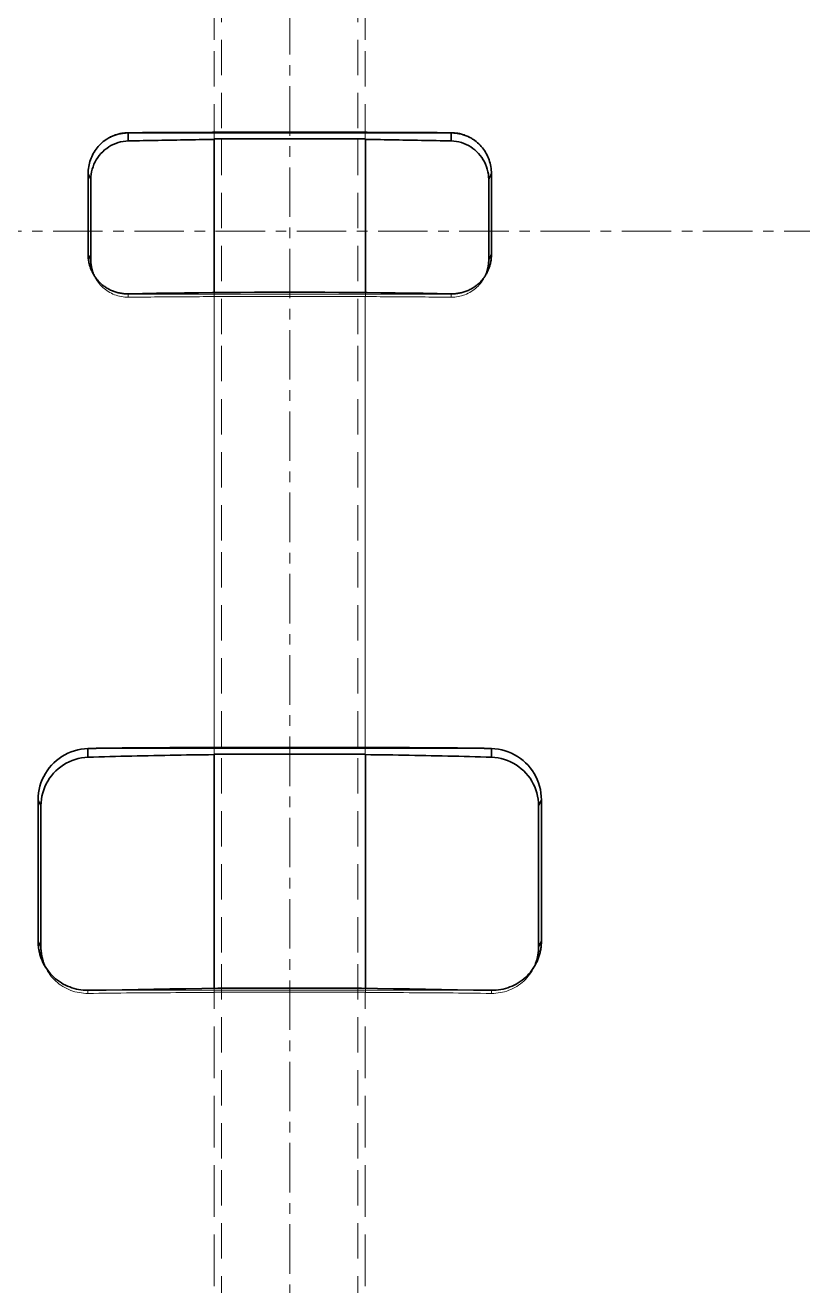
# Model space of a CAD drawing. Header units: millimetres. Extents: x 10 to 410, y 10 to 287.
# Drawn here: x 74.25 to 85.26, y 218.58 to 236.41 of the extents above; entities that cross this region are included whole.
import ezdxf

# ---------------------------------------------------------------- set-up
doc = ezdxf.new("R2010")
doc.units = ezdxf.units.MM
doc.linetypes.add('CENTER', pattern=[1.15, 0.7, -0.15, 0.15, -0.15])
doc.linetypes.add('DASHED', pattern=[0.75, 0.5, -0.25])
for name, color, linetype, lineweight in [('CENTER', 4, 'CENTER', 13), ('HIDDEN', 8, 'DASHED', 18), ('VISIBLE', 7, 'CONTINUOUS', 35)]:
    doc.layers.add(name, color=color, linetype=linetype, lineweight=lineweight)

msp = doc.modelspace()

# ---------------------------------------------------------------- linework, layer by layer
at = {"layer": 'CENTER'}
for p, q in [((78, 190), (78, 273)), ((16, 233.5), (140, 233.5))]:
    msp.add_line(p, q, dxfattribs=at)
at = {"layer": 'HIDDEN'}
for points in [[(76.931, 234.796), (76.931, 236.206), (76.931, 237.615), (76.931, 239.024), (76.931, 240.434), (76.931, 241.843), (76.931, 243.252), (76.931, 244.662), (76.931, 246.071), (76.931, 247.48), (76.931, 248.89), (76.931, 250.299), (76.931, 251.708), (76.931, 253.117), (76.931, 254.527), (76.931, 255.936), (76.931, 257.345), (76.931, 258.755), (76.931, 260.164), (76.931, 261.573), (76.931, 262.983), (76.931, 264.392), (76.931, 265.801), (76.931, 267.211)], [(79.068, 234.796), (79.068, 236.206), (79.068, 237.615), (79.068, 239.024), (79.068, 240.434), (79.068, 241.843), (79.068, 243.252), (79.068, 244.662), (79.068, 246.071), (79.068, 247.48), (79.068, 248.89), (79.068, 250.299), (79.068, 251.708), (79.068, 253.117), (79.068, 254.527), (79.068, 255.936), (79.068, 257.345), (79.068, 258.755), (79.068, 260.164), (79.068, 261.573), (79.068, 262.983), (79.068, 264.392), (79.068, 265.801), (79.068, 267.211)], [(77.035, 199.972), (77.035, 202.888), (77.035, 205.803), (77.035, 208.718), (77.035, 211.633), (77.035, 214.549), (77.035, 217.464), (77.035, 220.379), (77.035, 223.295), (77.035, 226.21), (77.035, 229.125), (77.035, 232.041), (77.035, 234.956), (77.035, 237.871), (77.035, 240.787), (77.035, 243.702), (77.035, 246.617), (77.035, 249.532), (77.035, 252.448), (77.035, 255.363), (77.035, 258.278), (77.035, 261.194), (77.035, 264.109), (77.035, 267.024)], [(78.964, 199.972), (78.964, 202.888), (78.964, 205.803), (78.964, 208.718), (78.964, 211.633), (78.964, 214.549), (78.964, 217.464), (78.964, 220.379), (78.964, 223.295), (78.964, 226.21), (78.964, 229.125), (78.964, 232.041), (78.964, 234.956), (78.964, 237.871), (78.964, 240.787), (78.964, 243.702), (78.964, 246.617), (78.964, 249.532), (78.964, 252.448), (78.964, 255.363), (78.964, 258.278), (78.964, 261.194), (78.964, 264.109), (78.964, 267.024)], [(76.931, 234.796), (76.931, 234.797), (76.931, 234.797), (76.931, 234.797), (76.93, 234.798), (76.93, 234.798), (76.93, 234.798), (76.93, 234.799), (76.93, 234.799), (76.93, 234.8), (76.93, 234.8), (76.929, 234.8), (76.929, 234.801), (76.929, 234.801), (76.929, 234.801), (76.929, 234.802), (76.929, 234.802), (76.929, 234.803), (76.928, 234.803), (76.928, 234.803), (76.928, 234.804), (76.928, 234.804), (76.928, 234.804), (76.928, 234.805)], [(76.931, 234.796), (76.931, 234.796), (76.931, 234.796), (76.931, 234.796), (76.93, 234.796), (76.93, 234.796), (76.93, 234.796), (76.93, 234.796), (76.93, 234.796), (76.93, 234.796), (76.93, 234.796), (76.929, 234.796), (76.929, 234.796), (76.929, 234.796), (76.929, 234.796), (76.929, 234.796), (76.929, 234.796), (76.929, 234.796), (76.928, 234.796), (76.928, 234.796), (76.928, 234.796), (76.928, 234.796), (76.928, 234.796), (76.928, 234.796)], [(79.071, 234.805), (79.071, 234.804), (79.071, 234.804), (79.071, 234.804), (79.07, 234.803), (79.07, 234.803), (79.07, 234.803), (79.07, 234.802), (79.07, 234.802), (79.07, 234.801), (79.07, 234.801), (79.069, 234.801), (79.069, 234.8), (79.069, 234.8), (79.069, 234.8), (79.069, 234.799), (79.069, 234.799), (79.069, 234.798), (79.068, 234.798), (79.068, 234.798), (79.068, 234.797), (79.068, 234.797), (79.068, 234.797), (79.068, 234.796)], [(79.071, 234.796), (79.071, 234.796), (79.071, 234.796), (79.071, 234.796), (79.07, 234.796), (79.07, 234.796), (79.07, 234.796), (79.07, 234.796), (79.07, 234.796), (79.07, 234.796), (79.07, 234.796), (79.069, 234.796), (79.069, 234.796), (79.069, 234.796), (79.069, 234.796), (79.069, 234.796), (79.069, 234.796), (79.069, 234.796), (79.068, 234.796), (79.068, 234.796), (79.068, 234.796), (79.068, 234.796), (79.068, 234.796), (79.068, 234.796)], [(75.245, 232.841), (75.244, 232.844), (75.242, 232.847), (75.241, 232.849), (75.239, 232.852), (75.238, 232.855), (75.236, 232.858), (75.235, 232.861), (75.233, 232.863), (75.232, 232.866), (75.23, 232.869), (75.229, 232.872), (75.227, 232.875), (75.226, 232.877), (75.224, 232.88), (75.223, 232.883), (75.221, 232.886), (75.22, 232.889), (75.218, 232.891), (75.217, 232.894), (75.215, 232.897), (75.214, 232.9), (75.212, 232.903), (75.211, 232.905)], [(80.754, 232.843), (80.756, 232.845), (80.757, 232.848), (80.759, 232.851), (80.76, 232.854), (80.762, 232.857), (80.763, 232.859), (80.765, 232.862), (80.766, 232.865), (80.768, 232.868), (80.769, 232.871), (80.771, 232.873), (80.772, 232.876), (80.774, 232.879), (80.775, 232.882), (80.777, 232.885), (80.778, 232.887), (80.78, 232.89), (80.781, 232.893), (80.783, 232.896), (80.784, 232.899), (80.786, 232.901), (80.787, 232.904), (80.789, 232.907)], [(75.229, 232.873), (75.23, 232.872), (75.231, 232.87), (75.231, 232.869), (75.232, 232.868), (75.233, 232.866), (75.233, 232.865), (75.234, 232.863), (75.235, 232.862), (75.235, 232.861), (75.236, 232.859), (75.237, 232.858), (75.237, 232.856), (75.238, 232.855), (75.239, 232.854), (75.239, 232.852), (75.24, 232.851), (75.241, 232.849), (75.242, 232.848), (75.242, 232.847), (75.243, 232.845), (75.244, 232.844), (75.244, 232.842), (75.245, 232.841)], [(75.245, 232.841), (75.257, 232.82), (75.271, 232.799), (75.285, 232.778), (75.3, 232.759), (75.316, 232.74), (75.333, 232.722), (75.351, 232.704), (75.37, 232.688), (75.389, 232.673), (75.409, 232.658), (75.43, 232.645), (75.452, 232.632), (75.473, 232.621), (75.496, 232.61), (75.519, 232.601), (75.542, 232.592), (75.566, 232.585), (75.59, 232.579), (75.614, 232.574), (75.639, 232.57), (75.664, 232.568), (75.688, 232.566), (75.713, 232.566)], [(80.285, 232.566), (80.31, 232.566), (80.335, 232.568), (80.36, 232.57), (80.385, 232.574), (80.409, 232.579), (80.433, 232.585), (80.457, 232.593), (80.48, 232.601), (80.503, 232.61), (80.526, 232.621), (80.548, 232.632), (80.569, 232.645), (80.59, 232.659), (80.61, 232.673), (80.63, 232.689), (80.648, 232.705), (80.666, 232.723), (80.683, 232.741), (80.699, 232.76), (80.715, 232.779), (80.729, 232.8), (80.742, 232.821), (80.754, 232.843)], [(80.754, 232.843), (80.755, 232.844), (80.756, 232.845), (80.756, 232.847), (80.757, 232.848), (80.758, 232.849), (80.759, 232.851), (80.759, 232.852), (80.76, 232.854), (80.761, 232.855), (80.761, 232.856), (80.762, 232.858), (80.763, 232.859), (80.764, 232.861), (80.764, 232.862), (80.765, 232.863), (80.766, 232.865), (80.766, 232.866), (80.767, 232.868), (80.768, 232.869), (80.768, 232.871), (80.769, 232.872), (80.769, 232.873), (80.77, 232.875)], [(75.399, 232.701), (75.411, 232.693), (75.423, 232.686), (75.436, 232.678), (75.449, 232.672), (75.462, 232.665), (75.475, 232.659), (75.488, 232.653), (75.501, 232.647), (75.515, 232.642), (75.528, 232.637), (75.542, 232.633), (75.556, 232.629), (75.57, 232.625), (75.584, 232.622), (75.598, 232.618), (75.612, 232.616), (75.627, 232.613), (75.641, 232.611), (75.655, 232.61), (75.67, 232.608), (75.684, 232.608), (75.699, 232.607), (75.713, 232.607)], [(75.713, 232.607), (75.713, 232.607), (75.713, 232.607), (75.713, 232.608), (75.713, 232.608), (75.713, 232.608), (75.713, 232.609), (75.713, 232.609), (75.713, 232.609), (75.713, 232.609), (75.713, 232.61), (75.713, 232.61), (75.713, 232.61), (75.713, 232.611), (75.713, 232.611), (75.713, 232.611), (75.713, 232.611), (75.713, 232.612), (75.713, 232.612), (75.713, 232.612), (75.713, 232.613), (75.713, 232.613), (75.713, 232.613), (75.713, 232.614)], [(75.713, 232.607), (75.912, 232.607), (76.111, 232.607), (76.309, 232.607), (76.508, 232.607), (76.707, 232.607), (76.906, 232.607), (77.105, 232.607), (77.303, 232.607), (77.502, 232.607), (77.701, 232.607), (77.9, 232.607), (78.099, 232.607), (78.297, 232.607), (78.496, 232.607), (78.695, 232.607), (78.894, 232.607), (79.093, 232.607), (79.291, 232.607), (79.49, 232.607), (79.689, 232.607), (79.888, 232.607), (80.087, 232.607), (80.285, 232.607)], [(75.713, 232.607), (75.713, 232.605), (75.713, 232.603), (75.713, 232.601), (75.713, 232.6), (75.713, 232.598), (75.713, 232.596), (75.713, 232.594), (75.713, 232.593), (75.713, 232.591), (75.713, 232.589), (75.713, 232.587), (75.713, 232.585), (75.713, 232.584), (75.713, 232.582), (75.713, 232.58), (75.713, 232.578), (75.713, 232.576), (75.713, 232.575), (75.713, 232.573), (75.713, 232.571), (75.713, 232.569), (75.713, 232.568), (75.713, 232.566)], [(75.713, 232.566), (75.766, 232.566), (75.819, 232.567), (75.872, 232.567), (75.925, 232.568), (75.978, 232.568), (76.031, 232.568), (76.084, 232.569), (76.137, 232.569), (76.19, 232.569), (76.243, 232.57), (76.296, 232.57), (76.349, 232.57), (76.402, 232.571), (76.454, 232.571), (76.507, 232.571), (76.56, 232.572), (76.613, 232.572), (76.666, 232.572), (76.719, 232.572), (76.772, 232.573), (76.825, 232.573), (76.878, 232.573), (76.931, 232.573)], [(76.928, 232.576), (76.928, 232.579), (76.928, 232.581), (76.928, 232.584), (76.928, 232.586), (76.928, 232.588), (76.928, 232.591), (76.928, 232.593), (76.928, 232.595), (76.928, 232.598), (76.928, 232.6), (76.928, 232.603), (76.928, 232.605), (76.928, 232.607), (76.928, 232.61), (76.928, 232.612), (76.928, 232.614), (76.928, 232.617), (76.928, 232.619), (76.928, 232.622), (76.928, 232.624), (76.928, 232.626), (76.928, 232.629), (76.928, 232.631)], [(76.928, 232.576), (76.928, 232.576), (76.928, 232.576), (76.928, 232.576), (76.928, 232.576), (76.928, 232.576), (76.929, 232.576), (76.929, 232.575), (76.929, 232.575), (76.929, 232.575), (76.929, 232.575), (76.929, 232.575), (76.929, 232.575), (76.93, 232.575), (76.93, 232.574), (76.93, 232.574), (76.93, 232.574), (76.93, 232.574), (76.93, 232.574), (76.93, 232.574), (76.931, 232.574), (76.931, 232.574), (76.931, 232.573), (76.931, 232.573)], [(79.071, 232.576), (78.978, 232.576), (78.885, 232.576), (78.791, 232.576), (78.698, 232.576), (78.605, 232.576), (78.512, 232.576), (78.419, 232.576), (78.325, 232.576), (78.232, 232.576), (78.139, 232.576), (78.046, 232.576), (77.953, 232.576), (77.86, 232.576), (77.766, 232.576), (77.673, 232.576), (77.58, 232.576), (77.487, 232.576), (77.394, 232.576), (77.3, 232.576), (77.207, 232.576), (77.114, 232.576), (77.021, 232.576), (76.928, 232.576)], [(76.931, 226.094), (76.931, 226.375), (76.931, 226.657), (76.931, 226.939), (76.931, 227.221), (76.931, 227.502), (76.931, 227.784), (76.931, 228.066), (76.931, 228.347), (76.931, 228.629), (76.931, 228.911), (76.931, 229.193), (76.931, 229.474), (76.931, 229.756), (76.931, 230.038), (76.931, 230.32), (76.931, 230.601), (76.931, 230.883), (76.931, 231.165), (76.931, 231.446), (76.931, 231.728), (76.931, 232.01), (76.931, 232.292), (76.931, 232.573)], [(79.068, 232.573), (79.068, 232.573), (79.068, 232.574), (79.068, 232.574), (79.068, 232.574), (79.068, 232.574), (79.069, 232.574), (79.069, 232.574), (79.069, 232.574), (79.069, 232.574), (79.069, 232.575), (79.069, 232.575), (79.069, 232.575), (79.07, 232.575), (79.07, 232.575), (79.07, 232.575), (79.07, 232.575), (79.07, 232.576), (79.07, 232.576), (79.07, 232.576), (79.071, 232.576), (79.071, 232.576), (79.071, 232.576), (79.071, 232.576)], [(79.068, 226.094), (79.068, 226.375), (79.068, 226.657), (79.068, 226.939), (79.068, 227.221), (79.068, 227.502), (79.068, 227.784), (79.068, 228.066), (79.068, 228.347), (79.068, 228.629), (79.068, 228.911), (79.068, 229.193), (79.068, 229.474), (79.068, 229.756), (79.068, 230.038), (79.068, 230.32), (79.068, 230.601), (79.068, 230.883), (79.068, 231.165), (79.068, 231.446), (79.068, 231.728), (79.068, 232.01), (79.068, 232.292), (79.068, 232.573)], [(79.068, 232.573), (79.121, 232.573), (79.174, 232.573), (79.227, 232.573), (79.28, 232.572), (79.332, 232.572), (79.385, 232.572), (79.438, 232.572), (79.491, 232.571), (79.544, 232.571), (79.597, 232.571), (79.65, 232.57), (79.703, 232.57), (79.756, 232.57), (79.809, 232.569), (79.862, 232.569), (79.915, 232.569), (79.968, 232.568), (80.021, 232.568), (80.074, 232.568), (80.127, 232.567), (80.18, 232.567), (80.233, 232.566), (80.285, 232.566)], [(79.071, 232.576), (79.071, 232.579), (79.071, 232.581), (79.071, 232.584), (79.071, 232.586), (79.071, 232.588), (79.071, 232.591), (79.071, 232.593), (79.071, 232.595), (79.071, 232.598), (79.071, 232.6), (79.071, 232.603), (79.071, 232.605), (79.071, 232.607), (79.071, 232.61), (79.071, 232.612), (79.071, 232.614), (79.071, 232.617), (79.071, 232.619), (79.071, 232.622), (79.071, 232.624), (79.071, 232.626), (79.071, 232.629), (79.071, 232.631)], [(80.285, 232.607), (80.3, 232.607), (80.314, 232.608), (80.329, 232.608), (80.343, 232.61), (80.358, 232.611), (80.372, 232.613), (80.386, 232.616), (80.4, 232.618), (80.415, 232.622), (80.429, 232.625), (80.443, 232.629), (80.456, 232.633), (80.47, 232.637), (80.484, 232.642), (80.497, 232.647), (80.511, 232.653), (80.524, 232.659), (80.537, 232.665), (80.55, 232.672), (80.563, 232.678), (80.575, 232.686), (80.588, 232.693), (80.6, 232.701)], [(80.285, 232.607), (80.285, 232.607), (80.285, 232.607), (80.285, 232.608), (80.285, 232.608), (80.285, 232.608), (80.285, 232.609), (80.285, 232.609), (80.285, 232.609), (80.285, 232.609), (80.285, 232.61), (80.285, 232.61), (80.285, 232.61), (80.285, 232.611), (80.285, 232.611), (80.285, 232.611), (80.285, 232.611), (80.285, 232.612), (80.285, 232.612), (80.285, 232.612), (80.285, 232.613), (80.285, 232.613), (80.285, 232.613), (80.285, 232.614)], [(80.285, 232.607), (80.285, 232.605), (80.285, 232.603), (80.285, 232.601), (80.285, 232.6), (80.285, 232.598), (80.285, 232.596), (80.285, 232.594), (80.285, 232.593), (80.285, 232.591), (80.285, 232.589), (80.285, 232.587), (80.285, 232.585), (80.285, 232.584), (80.285, 232.582), (80.285, 232.58), (80.285, 232.578), (80.285, 232.577), (80.285, 232.575), (80.285, 232.573), (80.285, 232.571), (80.285, 232.569), (80.285, 232.568), (80.285, 232.566)], [(76.931, 226.094), (76.931, 226.094), (76.931, 226.094), (76.931, 226.095), (76.93, 226.095), (76.93, 226.096), (76.93, 226.096), (76.93, 226.096), (76.93, 226.097), (76.93, 226.097), (76.93, 226.097), (76.929, 226.098), (76.929, 226.098), (76.929, 226.099), (76.929, 226.099), (76.929, 226.099), (76.929, 226.1), (76.929, 226.1), (76.928, 226.1), (76.928, 226.101), (76.928, 226.101), (76.928, 226.102), (76.928, 226.102), (76.928, 226.102)], [(76.931, 226.094), (76.931, 226.094), (76.931, 226.094), (76.931, 226.094), (76.93, 226.094), (76.93, 226.094), (76.93, 226.094), (76.93, 226.094), (76.93, 226.094), (76.93, 226.094), (76.93, 226.094), (76.929, 226.094), (76.929, 226.094), (76.929, 226.094), (76.929, 226.094), (76.929, 226.094), (76.929, 226.094), (76.929, 226.094), (76.928, 226.094), (76.928, 226.094), (76.928, 226.094), (76.928, 226.094), (76.928, 226.094), (76.928, 226.094)], [(79.071, 226.102), (79.071, 226.102), (79.071, 226.102), (79.071, 226.101), (79.07, 226.101), (79.07, 226.1), (79.07, 226.1), (79.07, 226.1), (79.07, 226.099), (79.07, 226.099), (79.07, 226.099), (79.069, 226.098), (79.069, 226.098), (79.069, 226.097), (79.069, 226.097), (79.069, 226.097), (79.069, 226.096), (79.069, 226.096), (79.068, 226.096), (79.068, 226.095), (79.068, 226.095), (79.068, 226.094), (79.068, 226.094), (79.068, 226.094)], [(79.071, 226.094), (79.071, 226.094), (79.071, 226.094), (79.071, 226.094), (79.07, 226.094), (79.07, 226.094), (79.07, 226.094), (79.07, 226.094), (79.07, 226.094), (79.07, 226.094), (79.07, 226.094), (79.069, 226.094), (79.069, 226.094), (79.069, 226.094), (79.069, 226.094), (79.069, 226.094), (79.069, 226.094), (79.069, 226.094), (79.068, 226.094), (79.068, 226.094), (79.068, 226.094), (79.068, 226.094), (79.068, 226.094), (79.068, 226.094)], [(74.554, 223.06), (74.553, 223.063), (74.551, 223.066), (74.55, 223.069), (74.548, 223.072), (74.547, 223.075), (74.545, 223.078), (74.543, 223.081), (74.542, 223.083), (74.54, 223.086), (74.539, 223.089), (74.537, 223.092), (74.536, 223.095), (74.534, 223.098), (74.533, 223.101), (74.531, 223.104), (74.529, 223.107), (74.528, 223.109), (74.526, 223.112), (74.525, 223.115), (74.523, 223.118), (74.522, 223.121), (74.52, 223.124), (74.519, 223.127)], [(74.538, 223.094), (74.538, 223.092), (74.539, 223.091), (74.54, 223.089), (74.54, 223.088), (74.541, 223.086), (74.542, 223.085), (74.543, 223.083), (74.543, 223.082), (74.544, 223.08), (74.545, 223.079), (74.545, 223.078), (74.546, 223.076), (74.547, 223.075), (74.548, 223.073), (74.548, 223.072), (74.549, 223.07), (74.55, 223.069), (74.55, 223.068), (74.551, 223.066), (74.552, 223.065), (74.553, 223.063), (74.553, 223.062), (74.554, 223.06)], [(81.445, 223.062), (81.447, 223.065), (81.449, 223.068), (81.45, 223.071), (81.452, 223.074), (81.453, 223.077), (81.455, 223.08), (81.456, 223.082), (81.458, 223.085), (81.459, 223.088), (81.461, 223.091), (81.462, 223.094), (81.464, 223.097), (81.465, 223.1), (81.467, 223.103), (81.469, 223.105), (81.47, 223.108), (81.472, 223.111), (81.473, 223.114), (81.475, 223.117), (81.476, 223.12), (81.478, 223.123), (81.479, 223.126), (81.481, 223.129)], [(81.445, 223.062), (81.446, 223.064), (81.447, 223.065), (81.448, 223.066), (81.448, 223.068), (81.449, 223.069), (81.45, 223.071), (81.451, 223.072), (81.451, 223.074), (81.452, 223.075), (81.453, 223.077), (81.454, 223.078), (81.454, 223.079), (81.455, 223.081), (81.456, 223.082), (81.456, 223.084), (81.457, 223.085), (81.458, 223.087), (81.459, 223.088), (81.459, 223.09), (81.46, 223.091), (81.461, 223.092), (81.461, 223.094), (81.462, 223.095)], [(74.554, 223.06), (74.57, 223.033), (74.586, 223.007), (74.604, 222.982), (74.623, 222.957), (74.643, 222.933), (74.665, 222.911), (74.687, 222.889), (74.711, 222.869), (74.735, 222.849), (74.76, 222.831), (74.786, 222.814), (74.813, 222.799), (74.841, 222.784), (74.869, 222.771), (74.898, 222.759), (74.927, 222.749), (74.957, 222.74), (74.987, 222.733), (75.018, 222.727), (75.049, 222.722), (75.08, 222.719), (75.111, 222.717), (75.142, 222.716)], [(80.857, 222.716), (80.888, 222.717), (80.919, 222.719), (80.95, 222.722), (80.981, 222.727), (81.012, 222.733), (81.042, 222.74), (81.072, 222.749), (81.101, 222.76), (81.13, 222.772), (81.159, 222.785), (81.186, 222.799), (81.213, 222.815), (81.239, 222.832), (81.265, 222.85), (81.289, 222.87), (81.313, 222.89), (81.335, 222.912), (81.356, 222.935), (81.377, 222.958), (81.396, 222.983), (81.414, 223.009), (81.43, 223.035), (81.445, 223.062)], [(75.142, 222.761), (75.142, 222.759), (75.142, 222.757), (75.142, 222.755), (75.142, 222.753), (75.142, 222.751), (75.142, 222.749), (75.142, 222.747), (75.142, 222.745), (75.142, 222.743), (75.142, 222.741), (75.142, 222.74), (75.142, 222.738), (75.142, 222.736), (75.142, 222.734), (75.142, 222.732), (75.142, 222.73), (75.142, 222.728), (75.142, 222.726), (75.142, 222.724), (75.142, 222.722), (75.142, 222.72), (75.142, 222.718), (75.142, 222.716)], [(75.399, 222.763), (75.625, 222.763), (75.851, 222.763), (76.077, 222.763), (76.303, 222.763), (76.529, 222.763), (76.756, 222.763), (76.982, 222.763), (77.208, 222.763), (77.434, 222.763), (77.66, 222.763), (77.886, 222.763), (78.112, 222.763), (78.338, 222.763), (78.565, 222.763), (78.791, 222.763), (79.017, 222.763), (79.243, 222.763), (79.469, 222.763), (79.695, 222.763), (79.921, 222.763), (80.148, 222.763), (80.374, 222.763), (80.6, 222.763)], [(76.928, 222.733), (76.928, 222.735), (76.928, 222.737), (76.928, 222.74), (76.928, 222.742), (76.928, 222.744), (76.928, 222.747), (76.928, 222.749), (76.928, 222.752), (76.928, 222.754), (76.928, 222.756), (76.928, 222.759), (76.928, 222.761), (76.928, 222.763), (76.928, 222.766), (76.928, 222.768), (76.928, 222.771), (76.928, 222.773), (76.928, 222.775), (76.928, 222.778), (76.928, 222.78), (76.928, 222.783), (76.928, 222.785), (76.928, 222.787)], [(79.071, 222.733), (79.071, 222.735), (79.071, 222.737), (79.071, 222.74), (79.071, 222.742), (79.071, 222.744), (79.071, 222.747), (79.071, 222.749), (79.071, 222.752), (79.071, 222.754), (79.071, 222.756), (79.071, 222.759), (79.071, 222.761), (79.071, 222.763), (79.071, 222.766), (79.071, 222.768), (79.071, 222.771), (79.071, 222.773), (79.071, 222.775), (79.071, 222.778), (79.071, 222.78), (79.071, 222.783), (79.071, 222.785), (79.071, 222.787)], [(80.857, 222.761), (80.857, 222.759), (80.857, 222.757), (80.857, 222.755), (80.857, 222.753), (80.857, 222.751), (80.857, 222.749), (80.857, 222.747), (80.857, 222.745), (80.857, 222.743), (80.857, 222.742), (80.857, 222.74), (80.857, 222.738), (80.857, 222.736), (80.857, 222.734), (80.857, 222.732), (80.857, 222.73), (80.857, 222.728), (80.857, 222.726), (80.857, 222.724), (80.857, 222.722), (80.857, 222.72), (80.857, 222.718), (80.857, 222.716)], [(75.142, 222.716), (75.219, 222.717), (75.297, 222.718), (75.375, 222.719), (75.453, 222.72), (75.531, 222.72), (75.608, 222.721), (75.686, 222.722), (75.764, 222.722), (75.842, 222.723), (75.92, 222.724), (75.997, 222.724), (76.075, 222.725), (76.153, 222.725), (76.231, 222.726), (76.309, 222.726), (76.386, 222.727), (76.464, 222.727), (76.542, 222.728), (76.62, 222.728), (76.698, 222.728), (76.775, 222.729), (76.853, 222.729), (76.931, 222.729)], [(76.928, 222.733), (76.928, 222.732), (76.928, 222.732), (76.928, 222.732), (76.928, 222.732), (76.928, 222.732), (76.929, 222.732), (76.929, 222.732), (76.929, 222.731), (76.929, 222.731), (76.929, 222.731), (76.929, 222.731), (76.929, 222.731), (76.93, 222.731), (76.93, 222.731), (76.93, 222.731), (76.93, 222.73), (76.93, 222.73), (76.93, 222.73), (76.93, 222.73), (76.931, 222.73), (76.931, 222.73), (76.931, 222.73), (76.931, 222.729)], [(79.071, 222.733), (78.978, 222.733), (78.885, 222.733), (78.791, 222.733), (78.698, 222.733), (78.605, 222.733), (78.512, 222.733), (78.419, 222.733), (78.325, 222.733), (78.232, 222.733), (78.139, 222.733), (78.046, 222.733), (77.953, 222.733), (77.86, 222.733), (77.766, 222.733), (77.673, 222.733), (77.58, 222.733), (77.487, 222.733), (77.394, 222.733), (77.3, 222.733), (77.207, 222.733), (77.114, 222.733), (77.021, 222.733), (76.928, 222.733)], [(76.931, 200.159), (76.931, 201.14), (76.931, 202.121), (76.931, 203.103), (76.931, 204.084), (76.931, 205.065), (76.931, 206.047), (76.931, 207.028), (76.931, 208.009), (76.931, 208.991), (76.931, 209.972), (76.931, 210.953), (76.931, 211.935), (76.931, 212.916), (76.931, 213.897), (76.931, 214.879), (76.931, 215.86), (76.931, 216.841), (76.931, 217.823), (76.931, 218.804), (76.931, 219.785), (76.931, 220.767), (76.931, 221.748), (76.931, 222.729)], [(79.068, 222.729), (79.068, 222.73), (79.068, 222.73), (79.068, 222.73), (79.068, 222.73), (79.068, 222.73), (79.069, 222.73), (79.069, 222.73), (79.069, 222.731), (79.069, 222.731), (79.069, 222.731), (79.069, 222.731), (79.069, 222.731), (79.07, 222.731), (79.07, 222.731), (79.07, 222.731), (79.07, 222.732), (79.07, 222.732), (79.07, 222.732), (79.07, 222.732), (79.071, 222.732), (79.071, 222.732), (79.071, 222.732), (79.071, 222.733)], [(79.068, 222.729), (79.146, 222.729), (79.223, 222.729), (79.301, 222.728), (79.379, 222.728), (79.457, 222.728), (79.535, 222.727), (79.612, 222.727), (79.69, 222.726), (79.768, 222.726), (79.846, 222.725), (79.923, 222.725), (80.001, 222.724), (80.079, 222.724), (80.157, 222.723), (80.235, 222.722), (80.312, 222.722), (80.39, 222.721), (80.468, 222.72), (80.546, 222.72), (80.624, 222.719), (80.701, 222.718), (80.779, 222.717), (80.857, 222.716)], [(79.068, 200.159), (79.068, 201.14), (79.068, 202.121), (79.068, 203.103), (79.068, 204.084), (79.068, 205.065), (79.068, 206.047), (79.068, 207.028), (79.068, 208.009), (79.068, 208.991), (79.068, 209.972), (79.068, 210.953), (79.068, 211.935), (79.068, 212.916), (79.068, 213.897), (79.068, 214.879), (79.068, 215.86), (79.068, 216.841), (79.068, 217.823), (79.068, 218.804), (79.068, 219.785), (79.068, 220.767), (79.068, 221.748), (79.068, 222.729)]]:
    msp.add_lwpolyline(points, dxfattribs=at)
at = {"layer": 'VISIBLE'}
for points in [[(75.713, 234.892), (75.699, 234.892), (75.684, 234.891), (75.67, 234.89), (75.655, 234.888), (75.641, 234.887), (75.626, 234.885), (75.612, 234.882), (75.598, 234.879), (75.584, 234.876), (75.57, 234.872), (75.556, 234.869), (75.542, 234.864), (75.528, 234.86), (75.515, 234.855), (75.501, 234.849), (75.488, 234.844), (75.475, 234.838), (75.461, 234.832), (75.449, 234.825), (75.436, 234.818), (75.423, 234.811), (75.411, 234.803), (75.399, 234.795)], [(75.713, 234.889), (75.699, 234.889), (75.684, 234.889), (75.67, 234.888), (75.655, 234.886), (75.641, 234.885), (75.627, 234.883), (75.612, 234.88), (75.598, 234.878), (75.584, 234.875), (75.57, 234.871), (75.556, 234.867), (75.542, 234.863), (75.528, 234.859), (75.515, 234.854), (75.501, 234.849), (75.488, 234.843), (75.475, 234.837), (75.462, 234.831), (75.449, 234.825), (75.436, 234.818), (75.423, 234.811), (75.411, 234.803), (75.399, 234.795)], [(80.285, 234.892), (80.087, 234.893), (79.888, 234.894), (79.689, 234.896), (79.49, 234.896), (79.291, 234.897), (79.093, 234.898), (78.894, 234.899), (78.695, 234.899), (78.496, 234.899), (78.297, 234.9), (78.099, 234.9), (77.9, 234.9), (77.701, 234.9), (77.502, 234.899), (77.303, 234.899), (77.105, 234.899), (76.906, 234.898), (76.707, 234.897), (76.508, 234.896), (76.309, 234.895), (76.111, 234.894), (75.912, 234.893), (75.713, 234.892)], [(75.713, 234.889), (75.713, 234.89), (75.713, 234.89), (75.713, 234.89), (75.713, 234.89), (75.713, 234.89), (75.713, 234.89), (75.713, 234.89), (75.713, 234.89), (75.713, 234.89), (75.713, 234.89), (75.713, 234.891), (75.713, 234.891), (75.713, 234.891), (75.713, 234.891), (75.713, 234.891), (75.713, 234.891), (75.713, 234.891), (75.713, 234.891), (75.713, 234.891), (75.713, 234.892), (75.713, 234.892), (75.713, 234.892), (75.713, 234.892)], [(75.713, 234.889), (75.912, 234.889), (76.111, 234.889), (76.309, 234.889), (76.508, 234.889), (76.707, 234.889), (76.906, 234.889), (77.105, 234.889), (77.303, 234.889), (77.502, 234.889), (77.701, 234.889), (77.9, 234.889), (78.099, 234.889), (78.297, 234.889), (78.496, 234.889), (78.695, 234.889), (78.894, 234.889), (79.093, 234.889), (79.291, 234.889), (79.49, 234.889), (79.689, 234.889), (79.888, 234.889), (80.087, 234.889), (80.285, 234.889)], [(75.713, 234.889), (75.713, 234.884), (75.713, 234.879), (75.713, 234.875), (75.713, 234.87), (75.713, 234.865), (75.713, 234.86), (75.713, 234.855), (75.713, 234.85), (75.713, 234.845), (75.713, 234.84), (75.713, 234.835), (75.713, 234.83), (75.713, 234.825), (75.713, 234.82), (75.713, 234.815), (75.713, 234.81), (75.713, 234.805), (75.713, 234.8), (75.713, 234.795), (75.713, 234.79), (75.713, 234.785), (75.713, 234.78), (75.713, 234.775)], [(80.6, 234.795), (80.588, 234.803), (80.575, 234.811), (80.563, 234.818), (80.55, 234.825), (80.537, 234.832), (80.524, 234.838), (80.511, 234.844), (80.497, 234.849), (80.484, 234.855), (80.47, 234.86), (80.457, 234.864), (80.443, 234.869), (80.429, 234.873), (80.415, 234.876), (80.401, 234.879), (80.386, 234.882), (80.372, 234.885), (80.358, 234.887), (80.343, 234.888), (80.329, 234.89), (80.314, 234.891), (80.3, 234.892), (80.285, 234.892)], [(80.285, 234.889), (80.285, 234.89), (80.285, 234.89), (80.285, 234.89), (80.285, 234.89), (80.285, 234.89), (80.285, 234.89), (80.285, 234.89), (80.285, 234.89), (80.285, 234.89), (80.285, 234.89), (80.285, 234.891), (80.285, 234.891), (80.285, 234.891), (80.285, 234.891), (80.285, 234.891), (80.285, 234.891), (80.285, 234.891), (80.285, 234.891), (80.285, 234.891), (80.285, 234.892), (80.285, 234.892), (80.285, 234.892), (80.285, 234.892)], [(80.6, 234.795), (80.588, 234.803), (80.575, 234.811), (80.563, 234.818), (80.55, 234.825), (80.537, 234.831), (80.524, 234.837), (80.511, 234.843), (80.497, 234.849), (80.484, 234.854), (80.47, 234.859), (80.456, 234.863), (80.443, 234.867), (80.429, 234.871), (80.415, 234.875), (80.4, 234.878), (80.386, 234.88), (80.372, 234.883), (80.358, 234.885), (80.343, 234.887), (80.329, 234.888), (80.314, 234.889), (80.3, 234.889), (80.285, 234.889)], [(80.285, 234.889), (80.285, 234.884), (80.285, 234.88), (80.285, 234.875), (80.285, 234.87), (80.285, 234.865), (80.285, 234.86), (80.285, 234.855), (80.285, 234.85), (80.285, 234.845), (80.285, 234.84), (80.285, 234.835), (80.285, 234.83), (80.285, 234.825), (80.285, 234.82), (80.285, 234.815), (80.285, 234.81), (80.285, 234.805), (80.285, 234.8), (80.285, 234.795), (80.285, 234.79), (80.285, 234.785), (80.285, 234.78), (80.285, 234.775)], [(75.399, 234.795), (75.379, 234.781), (75.359, 234.766), (75.34, 234.75), (75.322, 234.733), (75.305, 234.716), (75.288, 234.698), (75.273, 234.679), (75.258, 234.659), (75.243, 234.639), (75.23, 234.619), (75.218, 234.597), (75.206, 234.576), (75.195, 234.553), (75.186, 234.531), (75.177, 234.508), (75.169, 234.484), (75.162, 234.461), (75.157, 234.437), (75.152, 234.413), (75.148, 234.388), (75.146, 234.364), (75.144, 234.339), (75.144, 234.315)], [(75.713, 234.775), (75.677, 234.773), (75.641, 234.769), (75.605, 234.762), (75.569, 234.752), (75.535, 234.74), (75.501, 234.726), (75.468, 234.71), (75.437, 234.691), (75.407, 234.671), (75.378, 234.648), (75.351, 234.624), (75.325, 234.598), (75.302, 234.57), (75.28, 234.541), (75.26, 234.51), (75.242, 234.478), (75.227, 234.445), (75.214, 234.411), (75.203, 234.376), (75.194, 234.34), (75.188, 234.304), (75.184, 234.268), (75.183, 234.232)], [(76.928, 234.796), (76.875, 234.796), (76.822, 234.795), (76.769, 234.794), (76.716, 234.794), (76.664, 234.793), (76.611, 234.792), (76.558, 234.792), (76.505, 234.791), (76.452, 234.79), (76.4, 234.789), (76.347, 234.788), (76.294, 234.787), (76.241, 234.786), (76.188, 234.785), (76.136, 234.784), (76.083, 234.783), (76.03, 234.782), (75.977, 234.781), (75.924, 234.78), (75.872, 234.779), (75.819, 234.778), (75.766, 234.777), (75.713, 234.775)], [(76.928, 232.631), (76.928, 232.726), (76.928, 232.82), (76.928, 232.915), (76.928, 233.009), (76.928, 233.104), (76.928, 233.198), (76.928, 233.293), (76.928, 233.387), (76.928, 233.482), (76.928, 233.576), (76.928, 233.671), (76.928, 233.765), (76.928, 233.86), (76.928, 233.954), (76.928, 234.049), (76.928, 234.143), (76.928, 234.238), (76.928, 234.332), (76.928, 234.427), (76.928, 234.521), (76.928, 234.616), (76.928, 234.71), (76.928, 234.805)], [(76.928, 234.805), (77.021, 234.805), (77.114, 234.805), (77.207, 234.805), (77.3, 234.805), (77.394, 234.805), (77.487, 234.805), (77.58, 234.805), (77.673, 234.805), (77.766, 234.805), (77.86, 234.805), (77.953, 234.805), (78.046, 234.805), (78.139, 234.805), (78.232, 234.805), (78.325, 234.805), (78.419, 234.805), (78.512, 234.805), (78.605, 234.805), (78.698, 234.805), (78.791, 234.805), (78.885, 234.805), (78.978, 234.805), (79.071, 234.805)], [(79.071, 232.631), (79.071, 232.726), (79.071, 232.82), (79.071, 232.915), (79.071, 233.009), (79.071, 233.104), (79.071, 233.198), (79.071, 233.293), (79.071, 233.387), (79.071, 233.482), (79.071, 233.576), (79.071, 233.671), (79.071, 233.765), (79.071, 233.86), (79.071, 233.954), (79.071, 234.049), (79.071, 234.143), (79.071, 234.238), (79.071, 234.332), (79.071, 234.427), (79.071, 234.521), (79.071, 234.616), (79.071, 234.71), (79.071, 234.805)], [(80.285, 234.775), (80.233, 234.777), (80.18, 234.778), (80.127, 234.779), (80.074, 234.78), (80.021, 234.781), (79.969, 234.782), (79.916, 234.783), (79.863, 234.784), (79.81, 234.785), (79.757, 234.786), (79.705, 234.787), (79.652, 234.788), (79.599, 234.789), (79.546, 234.79), (79.493, 234.791), (79.441, 234.792), (79.388, 234.792), (79.335, 234.793), (79.282, 234.794), (79.229, 234.794), (79.177, 234.795), (79.124, 234.796), (79.071, 234.796)], [(80.816, 234.232), (80.815, 234.268), (80.811, 234.305), (80.805, 234.341), (80.796, 234.376), (80.785, 234.411), (80.772, 234.445), (80.756, 234.478), (80.739, 234.51), (80.719, 234.541), (80.697, 234.57), (80.673, 234.598), (80.648, 234.624), (80.621, 234.648), (80.592, 234.671), (80.562, 234.691), (80.53, 234.71), (80.498, 234.726), (80.464, 234.74), (80.429, 234.752), (80.394, 234.762), (80.358, 234.769), (80.322, 234.773), (80.285, 234.775)], [(80.855, 234.315), (80.854, 234.339), (80.853, 234.364), (80.85, 234.388), (80.847, 234.413), (80.842, 234.437), (80.836, 234.461), (80.829, 234.484), (80.822, 234.508), (80.813, 234.531), (80.803, 234.553), (80.793, 234.576), (80.781, 234.597), (80.769, 234.619), (80.755, 234.639), (80.741, 234.659), (80.726, 234.679), (80.71, 234.698), (80.693, 234.716), (80.676, 234.733), (80.658, 234.75), (80.639, 234.766), (80.62, 234.781), (80.6, 234.795)], [(75.144, 233.173), (75.144, 233.223), (75.144, 233.273), (75.144, 233.322), (75.144, 233.372), (75.144, 233.421), (75.144, 233.471), (75.144, 233.521), (75.144, 233.57), (75.144, 233.62), (75.144, 233.669), (75.144, 233.719), (75.144, 233.769), (75.144, 233.818), (75.144, 233.868), (75.144, 233.918), (75.144, 233.967), (75.144, 234.017), (75.144, 234.066), (75.144, 234.116), (75.144, 234.166), (75.144, 234.215), (75.144, 234.265), (75.144, 234.315)], [(75.144, 234.315), (75.145, 234.311), (75.147, 234.307), (75.149, 234.304), (75.15, 234.3), (75.152, 234.297), (75.154, 234.293), (75.155, 234.289), (75.157, 234.286), (75.159, 234.282), (75.161, 234.279), (75.162, 234.275), (75.164, 234.271), (75.166, 234.268), (75.167, 234.264), (75.169, 234.26), (75.171, 234.257), (75.173, 234.253), (75.174, 234.25), (75.176, 234.246), (75.178, 234.242), (75.179, 234.239), (75.181, 234.235), (75.183, 234.232)], [(75.183, 233.09), (75.183, 233.14), (75.183, 233.19), (75.183, 233.239), (75.183, 233.289), (75.183, 233.338), (75.183, 233.388), (75.183, 233.438), (75.183, 233.487), (75.183, 233.537), (75.183, 233.587), (75.183, 233.636), (75.183, 233.686), (75.183, 233.735), (75.183, 233.785), (75.183, 233.835), (75.183, 233.884), (75.183, 233.934), (75.183, 233.984), (75.183, 234.033), (75.183, 234.083), (75.183, 234.132), (75.183, 234.182), (75.183, 234.232)], [(80.855, 234.315), (80.853, 234.311), (80.852, 234.307), (80.85, 234.304), (80.848, 234.3), (80.846, 234.297), (80.845, 234.293), (80.843, 234.289), (80.841, 234.286), (80.84, 234.282), (80.838, 234.279), (80.836, 234.275), (80.835, 234.271), (80.833, 234.268), (80.831, 234.264), (80.83, 234.261), (80.828, 234.257), (80.826, 234.253), (80.824, 234.25), (80.823, 234.246), (80.821, 234.242), (80.819, 234.239), (80.818, 234.235), (80.816, 234.232)], [(80.816, 233.09), (80.816, 233.14), (80.816, 233.19), (80.816, 233.239), (80.816, 233.289), (80.816, 233.338), (80.816, 233.388), (80.816, 233.438), (80.816, 233.487), (80.816, 233.537), (80.816, 233.587), (80.816, 233.636), (80.816, 233.686), (80.816, 233.735), (80.816, 233.785), (80.816, 233.835), (80.816, 233.884), (80.816, 233.934), (80.816, 233.984), (80.816, 234.033), (80.816, 234.083), (80.816, 234.132), (80.816, 234.182), (80.816, 234.232)], [(80.855, 233.173), (80.855, 233.223), (80.855, 233.273), (80.855, 233.322), (80.855, 233.372), (80.855, 233.421), (80.855, 233.471), (80.855, 233.521), (80.855, 233.57), (80.855, 233.62), (80.855, 233.67), (80.855, 233.719), (80.855, 233.769), (80.855, 233.818), (80.855, 233.868), (80.855, 233.918), (80.855, 233.967), (80.855, 234.017), (80.855, 234.066), (80.855, 234.116), (80.855, 234.166), (80.855, 234.215), (80.855, 234.265), (80.855, 234.315)], [(75.144, 233.173), (75.144, 233.161), (75.144, 233.149), (75.145, 233.137), (75.146, 233.125), (75.147, 233.113), (75.148, 233.101), (75.15, 233.089), (75.152, 233.077), (75.154, 233.065), (75.156, 233.053), (75.159, 233.041), (75.162, 233.029), (75.165, 233.018), (75.169, 233.006), (75.172, 232.994), (75.176, 232.983), (75.18, 232.972), (75.185, 232.96), (75.19, 232.949), (75.194, 232.938), (75.2, 232.927), (75.205, 232.916), (75.211, 232.905)], [(75.144, 233.173), (75.145, 233.17), (75.147, 233.166), (75.149, 233.162), (75.15, 233.159), (75.152, 233.155), (75.154, 233.152), (75.155, 233.148), (75.157, 233.144), (75.159, 233.141), (75.161, 233.137), (75.162, 233.134), (75.164, 233.13), (75.166, 233.126), (75.167, 233.123), (75.169, 233.119), (75.171, 233.116), (75.173, 233.112), (75.174, 233.108), (75.176, 233.105), (75.178, 233.101), (75.179, 233.098), (75.181, 233.094), (75.183, 233.09)], [(75.183, 233.09), (75.183, 233.081), (75.183, 233.071), (75.184, 233.061), (75.184, 233.051), (75.185, 233.042), (75.186, 233.032), (75.187, 233.022), (75.188, 233.013), (75.19, 233.003), (75.192, 232.994), (75.194, 232.984), (75.196, 232.975), (75.198, 232.965), (75.2, 232.956), (75.203, 232.946), (75.205, 232.937), (75.208, 232.928), (75.211, 232.918), (75.215, 232.909), (75.218, 232.9), (75.222, 232.891), (75.225, 232.882), (75.229, 232.873)], [(80.77, 232.875), (80.774, 232.884), (80.778, 232.893), (80.781, 232.902), (80.785, 232.911), (80.788, 232.92), (80.791, 232.929), (80.794, 232.938), (80.796, 232.947), (80.799, 232.957), (80.801, 232.966), (80.803, 232.975), (80.805, 232.985), (80.807, 232.994), (80.809, 233.004), (80.81, 233.013), (80.812, 233.023), (80.813, 233.033), (80.814, 233.042), (80.815, 233.052), (80.815, 233.061), (80.816, 233.071), (80.816, 233.081), (80.816, 233.09)], [(80.789, 232.907), (80.794, 232.918), (80.8, 232.929), (80.805, 232.939), (80.809, 232.95), (80.814, 232.962), (80.818, 232.973), (80.823, 232.984), (80.827, 232.996), (80.83, 233.007), (80.834, 233.019), (80.837, 233.03), (80.84, 233.042), (80.842, 233.054), (80.845, 233.065), (80.847, 233.077), (80.849, 233.089), (80.85, 233.101), (80.852, 233.113), (80.853, 233.125), (80.854, 233.137), (80.854, 233.149), (80.855, 233.161), (80.855, 233.173)], [(80.855, 233.173), (80.853, 233.17), (80.852, 233.166), (80.85, 233.162), (80.848, 233.159), (80.846, 233.155), (80.845, 233.152), (80.843, 233.148), (80.841, 233.144), (80.84, 233.141), (80.838, 233.137), (80.836, 233.134), (80.835, 233.13), (80.833, 233.126), (80.831, 233.123), (80.83, 233.119), (80.828, 233.116), (80.826, 233.112), (80.824, 233.108), (80.823, 233.105), (80.821, 233.101), (80.819, 233.098), (80.818, 233.094), (80.816, 233.09)], [(75.211, 232.905), (75.217, 232.895), (75.223, 232.884), (75.229, 232.874), (75.236, 232.864), (75.242, 232.853), (75.249, 232.843), (75.257, 232.834), (75.264, 232.824), (75.272, 232.814), (75.28, 232.805), (75.288, 232.796), (75.296, 232.787), (75.304, 232.778), (75.313, 232.769), (75.322, 232.761), (75.331, 232.753), (75.34, 232.745), (75.349, 232.737), (75.359, 232.729), (75.369, 232.722), (75.379, 232.715), (75.389, 232.708), (75.399, 232.701)], [(80.6, 232.701), (80.61, 232.708), (80.62, 232.715), (80.63, 232.722), (80.64, 232.729), (80.649, 232.737), (80.659, 232.745), (80.668, 232.753), (80.677, 232.761), (80.686, 232.77), (80.695, 232.779), (80.703, 232.787), (80.711, 232.797), (80.72, 232.806), (80.727, 232.815), (80.735, 232.825), (80.743, 232.835), (80.75, 232.844), (80.757, 232.855), (80.764, 232.865), (80.77, 232.875), (80.777, 232.886), (80.783, 232.896), (80.789, 232.907)], [(75.399, 232.701), (75.411, 232.693), (75.423, 232.686), (75.436, 232.679), (75.449, 232.673), (75.462, 232.666), (75.475, 232.66), (75.488, 232.655), (75.502, 232.65), (75.515, 232.645), (75.529, 232.64), (75.543, 232.636), (75.556, 232.632), (75.57, 232.629), (75.584, 232.626), (75.599, 232.623), (75.613, 232.62), (75.627, 232.618), (75.641, 232.617), (75.656, 232.615), (75.67, 232.614), (75.684, 232.614), (75.699, 232.613), (75.713, 232.614)], [(75.713, 232.614), (75.912, 232.617), (76.111, 232.621), (76.309, 232.624), (76.508, 232.626), (76.707, 232.629), (76.906, 232.631), (77.105, 232.632), (77.303, 232.634), (77.502, 232.635), (77.701, 232.636), (77.9, 232.636), (78.099, 232.636), (78.297, 232.636), (78.496, 232.635), (78.695, 232.634), (78.894, 232.632), (79.093, 232.631), (79.291, 232.629), (79.49, 232.626), (79.689, 232.624), (79.888, 232.621), (80.087, 232.617), (80.285, 232.614)], [(80.285, 232.614), (80.3, 232.613), (80.314, 232.614), (80.329, 232.614), (80.343, 232.615), (80.357, 232.617), (80.372, 232.618), (80.386, 232.62), (80.4, 232.623), (80.414, 232.626), (80.428, 232.629), (80.442, 232.632), (80.456, 232.636), (80.47, 232.64), (80.483, 232.645), (80.497, 232.65), (80.51, 232.655), (80.524, 232.66), (80.537, 232.666), (80.55, 232.673), (80.562, 232.679), (80.575, 232.686), (80.588, 232.693), (80.6, 232.701)], [(75.142, 226.181), (75.093, 226.178), (75.045, 226.172), (74.997, 226.162), (74.95, 226.149), (74.904, 226.134), (74.859, 226.115), (74.816, 226.093), (74.774, 226.068), (74.734, 226.041), (74.695, 226.011), (74.659, 225.978), (74.625, 225.943), (74.594, 225.906), (74.565, 225.867), (74.539, 225.826), (74.515, 225.784), (74.494, 225.74), (74.477, 225.694), (74.462, 225.648), (74.451, 225.6), (74.442, 225.553), (74.437, 225.504), (74.436, 225.456)], [(75.399, 226.187), (75.388, 226.187), (75.376, 226.186), (75.365, 226.186), (75.354, 226.186), (75.343, 226.186), (75.332, 226.185), (75.32, 226.185), (75.309, 226.185), (75.298, 226.185), (75.287, 226.184), (75.276, 226.184), (75.265, 226.184), (75.253, 226.183), (75.242, 226.183), (75.231, 226.183), (75.22, 226.183), (75.209, 226.182), (75.197, 226.182), (75.186, 226.182), (75.175, 226.182), (75.164, 226.181), (75.153, 226.181), (75.142, 226.181)], [(75.142, 226.181), (75.142, 226.175), (75.142, 226.17), (75.142, 226.165), (75.142, 226.159), (75.142, 226.154), (75.142, 226.149), (75.142, 226.143), (75.142, 226.138), (75.142, 226.133), (75.142, 226.127), (75.142, 226.122), (75.142, 226.116), (75.142, 226.111), (75.142, 226.106), (75.142, 226.1), (75.142, 226.095), (75.142, 226.09), (75.142, 226.084), (75.142, 226.079), (75.142, 226.074), (75.142, 226.068), (75.142, 226.063), (75.142, 226.058)], [(80.6, 226.187), (80.374, 226.189), (80.148, 226.19), (79.921, 226.192), (79.695, 226.193), (79.469, 226.194), (79.243, 226.195), (79.017, 226.196), (78.791, 226.196), (78.565, 226.197), (78.338, 226.197), (78.112, 226.197), (77.886, 226.197), (77.66, 226.197), (77.434, 226.197), (77.208, 226.196), (76.982, 226.196), (76.755, 226.195), (76.529, 226.194), (76.303, 226.193), (76.077, 226.192), (75.851, 226.19), (75.625, 226.189), (75.399, 226.187)], [(75.399, 226.187), (75.625, 226.187), (75.851, 226.187), (76.077, 226.187), (76.303, 226.187), (76.529, 226.187), (76.756, 226.187), (76.982, 226.187), (77.208, 226.187), (77.434, 226.187), (77.66, 226.187), (77.886, 226.187), (78.112, 226.187), (78.338, 226.187), (78.565, 226.187), (78.791, 226.187), (79.017, 226.187), (79.243, 226.187), (79.469, 226.187), (79.695, 226.187), (79.921, 226.187), (80.148, 226.187), (80.374, 226.187), (80.6, 226.187)], [(80.857, 226.181), (80.846, 226.181), (80.835, 226.181), (80.823, 226.182), (80.812, 226.182), (80.801, 226.182), (80.79, 226.182), (80.779, 226.183), (80.767, 226.183), (80.756, 226.183), (80.745, 226.184), (80.734, 226.184), (80.723, 226.184), (80.712, 226.184), (80.7, 226.185), (80.689, 226.185), (80.678, 226.185), (80.667, 226.185), (80.656, 226.186), (80.644, 226.186), (80.633, 226.186), (80.622, 226.186), (80.611, 226.187), (80.6, 226.187)], [(81.563, 225.456), (81.561, 225.504), (81.556, 225.553), (81.548, 225.601), (81.537, 225.648), (81.522, 225.694), (81.504, 225.74), (81.484, 225.784), (81.46, 225.826), (81.434, 225.867), (81.405, 225.906), (81.373, 225.943), (81.339, 225.978), (81.303, 226.011), (81.265, 226.041), (81.225, 226.068), (81.183, 226.093), (81.139, 226.115), (81.094, 226.134), (81.048, 226.149), (81.001, 226.162), (80.954, 226.172), (80.905, 226.178), (80.857, 226.181)], [(80.857, 226.181), (80.857, 226.175), (80.857, 226.17), (80.857, 226.165), (80.857, 226.159), (80.857, 226.154), (80.857, 226.149), (80.857, 226.143), (80.857, 226.138), (80.857, 226.133), (80.857, 226.127), (80.857, 226.122), (80.857, 226.116), (80.857, 226.111), (80.857, 226.106), (80.857, 226.1), (80.857, 226.095), (80.857, 226.09), (80.857, 226.084), (80.857, 226.079), (80.857, 226.074), (80.857, 226.068), (80.857, 226.063), (80.857, 226.058)], [(75.142, 226.058), (75.096, 226.055), (75.05, 226.048), (75.005, 226.039), (74.961, 226.027), (74.918, 226.012), (74.875, 225.994), (74.834, 225.973), (74.795, 225.95), (74.757, 225.923), (74.721, 225.895), (74.687, 225.864), (74.655, 225.831), (74.625, 225.796), (74.598, 225.759), (74.573, 225.72), (74.551, 225.68), (74.531, 225.638), (74.515, 225.596), (74.501, 225.552), (74.49, 225.507), (74.482, 225.462), (74.478, 225.416), (74.476, 225.37)], [(76.928, 226.094), (76.85, 226.093), (76.772, 226.092), (76.695, 226.091), (76.617, 226.09), (76.539, 226.089), (76.462, 226.088), (76.384, 226.086), (76.306, 226.085), (76.229, 226.084), (76.151, 226.082), (76.073, 226.081), (75.996, 226.079), (75.918, 226.078), (75.84, 226.076), (75.763, 226.074), (75.685, 226.072), (75.608, 226.07), (75.53, 226.068), (75.452, 226.066), (75.375, 226.064), (75.297, 226.062), (75.219, 226.06), (75.142, 226.058)], [(76.928, 226.102), (77.021, 226.102), (77.114, 226.102), (77.207, 226.102), (77.3, 226.102), (77.394, 226.102), (77.487, 226.102), (77.58, 226.102), (77.673, 226.102), (77.766, 226.102), (77.86, 226.102), (77.953, 226.102), (78.046, 226.102), (78.139, 226.102), (78.232, 226.102), (78.325, 226.102), (78.419, 226.102), (78.512, 226.102), (78.605, 226.102), (78.698, 226.102), (78.791, 226.102), (78.885, 226.102), (78.978, 226.102), (79.071, 226.102)], [(76.928, 222.787), (76.928, 222.931), (76.928, 223.076), (76.928, 223.22), (76.928, 223.364), (76.928, 223.508), (76.928, 223.652), (76.928, 223.796), (76.928, 223.94), (76.928, 224.084), (76.928, 224.229), (76.928, 224.373), (76.928, 224.517), (76.928, 224.661), (76.928, 224.805), (76.928, 224.949), (76.928, 225.093), (76.928, 225.238), (76.928, 225.382), (76.928, 225.526), (76.928, 225.67), (76.928, 225.814), (76.928, 225.958), (76.928, 226.102)], [(79.071, 222.787), (79.071, 222.931), (79.071, 223.076), (79.071, 223.22), (79.071, 223.364), (79.071, 223.508), (79.071, 223.652), (79.071, 223.796), (79.071, 223.94), (79.071, 224.084), (79.071, 224.229), (79.071, 224.373), (79.071, 224.517), (79.071, 224.661), (79.071, 224.805), (79.071, 224.949), (79.071, 225.093), (79.071, 225.238), (79.071, 225.382), (79.071, 225.526), (79.071, 225.67), (79.071, 225.814), (79.071, 225.958), (79.071, 226.102)], [(80.857, 226.058), (80.779, 226.06), (80.702, 226.062), (80.624, 226.064), (80.546, 226.066), (80.469, 226.068), (80.391, 226.07), (80.314, 226.072), (80.236, 226.074), (80.158, 226.076), (80.081, 226.078), (80.003, 226.079), (79.925, 226.081), (79.848, 226.082), (79.77, 226.084), (79.692, 226.085), (79.615, 226.086), (79.537, 226.088), (79.459, 226.089), (79.382, 226.09), (79.304, 226.091), (79.226, 226.092), (79.149, 226.093), (79.071, 226.094)], [(81.523, 225.37), (81.521, 225.416), (81.516, 225.462), (81.509, 225.507), (81.498, 225.552), (81.484, 225.596), (81.467, 225.638), (81.448, 225.68), (81.426, 225.72), (81.401, 225.759), (81.374, 225.796), (81.344, 225.831), (81.312, 225.864), (81.278, 225.895), (81.242, 225.923), (81.204, 225.95), (81.164, 225.973), (81.123, 225.994), (81.081, 226.012), (81.038, 226.027), (80.994, 226.039), (80.948, 226.048), (80.903, 226.055), (80.857, 226.058)], [(74.436, 223.458), (74.436, 223.545), (74.436, 223.632), (74.436, 223.719), (74.436, 223.806), (74.436, 223.892), (74.436, 223.979), (74.436, 224.066), (74.436, 224.153), (74.436, 224.24), (74.436, 224.327), (74.436, 224.413), (74.436, 224.5), (74.436, 224.587), (74.436, 224.674), (74.436, 224.761), (74.436, 224.848), (74.436, 224.934), (74.436, 225.021), (74.436, 225.108), (74.436, 225.195), (74.436, 225.282), (74.436, 225.369), (74.436, 225.456)], [(74.436, 225.456), (74.437, 225.452), (74.439, 225.448), (74.441, 225.444), (74.443, 225.441), (74.444, 225.437), (74.446, 225.433), (74.448, 225.43), (74.45, 225.426), (74.452, 225.422), (74.453, 225.418), (74.455, 225.415), (74.457, 225.411), (74.459, 225.407), (74.46, 225.403), (74.462, 225.4), (74.464, 225.396), (74.466, 225.392), (74.467, 225.389), (74.469, 225.385), (74.471, 225.381), (74.473, 225.377), (74.474, 225.374), (74.476, 225.37)], [(81.563, 225.456), (81.561, 225.452), (81.559, 225.448), (81.558, 225.444), (81.556, 225.441), (81.554, 225.437), (81.552, 225.433), (81.551, 225.43), (81.549, 225.426), (81.547, 225.422), (81.545, 225.418), (81.544, 225.415), (81.542, 225.411), (81.54, 225.407), (81.538, 225.404), (81.537, 225.4), (81.535, 225.396), (81.533, 225.392), (81.531, 225.389), (81.53, 225.385), (81.528, 225.381), (81.526, 225.378), (81.524, 225.374), (81.523, 225.37)], [(81.563, 223.458), (81.563, 223.545), (81.563, 223.632), (81.563, 223.719), (81.563, 223.806), (81.563, 223.892), (81.563, 223.979), (81.563, 224.066), (81.563, 224.153), (81.563, 224.24), (81.563, 224.327), (81.563, 224.413), (81.563, 224.5), (81.563, 224.587), (81.563, 224.674), (81.563, 224.761), (81.563, 224.848), (81.563, 224.935), (81.563, 225.021), (81.563, 225.108), (81.563, 225.195), (81.563, 225.282), (81.563, 225.369), (81.563, 225.456)], [(74.476, 223.373), (74.476, 223.46), (74.476, 223.546), (74.476, 223.633), (74.476, 223.72), (74.476, 223.807), (74.476, 223.894), (74.476, 223.981), (74.476, 224.067), (74.476, 224.154), (74.476, 224.241), (74.476, 224.328), (74.476, 224.415), (74.476, 224.502), (74.476, 224.588), (74.476, 224.675), (74.476, 224.762), (74.476, 224.849), (74.476, 224.936), (74.476, 225.023), (74.476, 225.11), (74.476, 225.196), (74.476, 225.283), (74.476, 225.37)], [(81.523, 223.373), (81.523, 223.46), (81.523, 223.546), (81.523, 223.633), (81.523, 223.72), (81.523, 223.807), (81.523, 223.894), (81.523, 223.981), (81.523, 224.067), (81.523, 224.154), (81.523, 224.241), (81.523, 224.328), (81.523, 224.415), (81.523, 224.502), (81.523, 224.589), (81.523, 224.675), (81.523, 224.762), (81.523, 224.849), (81.523, 224.936), (81.523, 225.023), (81.523, 225.11), (81.523, 225.196), (81.523, 225.283), (81.523, 225.37)], [(74.436, 223.458), (74.436, 223.443), (74.436, 223.428), (74.437, 223.413), (74.438, 223.398), (74.44, 223.383), (74.441, 223.368), (74.443, 223.354), (74.446, 223.339), (74.449, 223.324), (74.452, 223.309), (74.455, 223.295), (74.459, 223.28), (74.462, 223.266), (74.467, 223.251), (74.471, 223.237), (74.476, 223.223), (74.481, 223.209), (74.487, 223.195), (74.493, 223.181), (74.499, 223.167), (74.505, 223.153), (74.512, 223.14), (74.519, 223.127)], [(74.436, 223.458), (74.437, 223.455), (74.439, 223.451), (74.441, 223.447), (74.443, 223.443), (74.444, 223.44), (74.446, 223.436), (74.448, 223.432), (74.45, 223.428), (74.452, 223.425), (74.453, 223.421), (74.455, 223.417), (74.457, 223.414), (74.459, 223.41), (74.46, 223.406), (74.462, 223.402), (74.464, 223.399), (74.466, 223.395), (74.467, 223.391), (74.469, 223.388), (74.471, 223.384), (74.473, 223.38), (74.474, 223.376), (74.476, 223.373)], [(81.481, 223.129), (81.488, 223.142), (81.494, 223.155), (81.501, 223.169), (81.507, 223.182), (81.512, 223.196), (81.518, 223.21), (81.523, 223.224), (81.528, 223.238), (81.532, 223.252), (81.536, 223.267), (81.54, 223.281), (81.544, 223.296), (81.547, 223.31), (81.55, 223.325), (81.553, 223.339), (81.555, 223.354), (81.557, 223.369), (81.559, 223.384), (81.56, 223.399), (81.561, 223.414), (81.562, 223.428), (81.563, 223.443), (81.563, 223.458)], [(81.563, 223.458), (81.561, 223.455), (81.559, 223.451), (81.558, 223.447), (81.556, 223.443), (81.554, 223.44), (81.552, 223.436), (81.551, 223.432), (81.549, 223.429), (81.547, 223.425), (81.545, 223.421), (81.544, 223.417), (81.542, 223.414), (81.54, 223.41), (81.538, 223.406), (81.537, 223.403), (81.535, 223.399), (81.533, 223.395), (81.531, 223.391), (81.53, 223.388), (81.528, 223.384), (81.526, 223.38), (81.524, 223.376), (81.523, 223.373)], [(74.476, 223.373), (74.476, 223.36), (74.477, 223.348), (74.477, 223.335), (74.478, 223.323), (74.479, 223.31), (74.48, 223.298), (74.482, 223.285), (74.484, 223.273), (74.486, 223.261), (74.488, 223.248), (74.49, 223.236), (74.493, 223.224), (74.496, 223.211), (74.499, 223.199), (74.502, 223.187), (74.506, 223.175), (74.51, 223.163), (74.514, 223.152), (74.518, 223.14), (74.523, 223.128), (74.528, 223.116), (74.532, 223.105), (74.538, 223.094)], [(81.462, 223.095), (81.467, 223.107), (81.472, 223.118), (81.477, 223.13), (81.481, 223.141), (81.485, 223.153), (81.489, 223.165), (81.493, 223.177), (81.497, 223.189), (81.5, 223.201), (81.503, 223.213), (81.506, 223.225), (81.509, 223.237), (81.511, 223.249), (81.513, 223.261), (81.515, 223.274), (81.517, 223.286), (81.518, 223.298), (81.52, 223.311), (81.521, 223.323), (81.522, 223.335), (81.522, 223.348), (81.523, 223.36), (81.523, 223.373)], [(74.519, 223.127), (74.535, 223.098), (74.553, 223.07), (74.572, 223.043), (74.592, 223.017), (74.613, 222.992), (74.636, 222.968), (74.66, 222.945), (74.684, 222.923), (74.71, 222.903), (74.737, 222.883), (74.765, 222.865), (74.793, 222.849), (74.823, 222.833), (74.852, 222.819), (74.883, 222.807), (74.914, 222.796), (74.946, 222.786), (74.978, 222.778), (75.01, 222.772), (75.043, 222.767), (75.076, 222.763), (75.109, 222.761), (75.142, 222.761)], [(80.857, 222.761), (80.89, 222.761), (80.923, 222.763), (80.956, 222.767), (80.989, 222.772), (81.021, 222.778), (81.053, 222.787), (81.085, 222.796), (81.116, 222.807), (81.147, 222.82), (81.177, 222.834), (81.206, 222.849), (81.235, 222.866), (81.262, 222.884), (81.289, 222.903), (81.315, 222.924), (81.34, 222.946), (81.364, 222.969), (81.386, 222.993), (81.408, 223.018), (81.428, 223.045), (81.447, 223.072), (81.465, 223.1), (81.481, 223.129)], [(75.142, 222.761), (75.153, 222.761), (75.164, 222.761), (75.175, 222.761), (75.186, 222.761), (75.197, 222.761), (75.209, 222.761), (75.22, 222.761), (75.231, 222.762), (75.242, 222.762), (75.253, 222.762), (75.265, 222.762), (75.276, 222.762), (75.287, 222.762), (75.298, 222.762), (75.309, 222.762), (75.32, 222.762), (75.332, 222.762), (75.343, 222.763), (75.354, 222.763), (75.365, 222.763), (75.376, 222.763), (75.388, 222.763), (75.399, 222.763)], [(75.399, 222.763), (75.625, 222.768), (75.851, 222.772), (76.077, 222.776), (76.303, 222.78), (76.529, 222.783), (76.755, 222.785), (76.982, 222.788), (77.208, 222.789), (77.434, 222.791), (77.66, 222.792), (77.886, 222.792), (78.112, 222.792), (78.338, 222.792), (78.565, 222.791), (78.791, 222.789), (79.017, 222.788), (79.243, 222.785), (79.469, 222.783), (79.695, 222.78), (79.921, 222.776), (80.148, 222.772), (80.374, 222.768), (80.6, 222.763)], [(80.6, 222.763), (80.611, 222.763), (80.622, 222.763), (80.633, 222.763), (80.644, 222.763), (80.656, 222.763), (80.667, 222.762), (80.678, 222.762), (80.689, 222.762), (80.7, 222.762), (80.712, 222.762), (80.723, 222.762), (80.734, 222.762), (80.745, 222.762), (80.756, 222.762), (80.767, 222.762), (80.779, 222.761), (80.79, 222.761), (80.801, 222.761), (80.812, 222.761), (80.823, 222.761), (80.835, 222.761), (80.846, 222.761), (80.857, 222.761)]]:
    msp.add_lwpolyline(points, dxfattribs=at)

doc.saveas('drawing.dxf')
